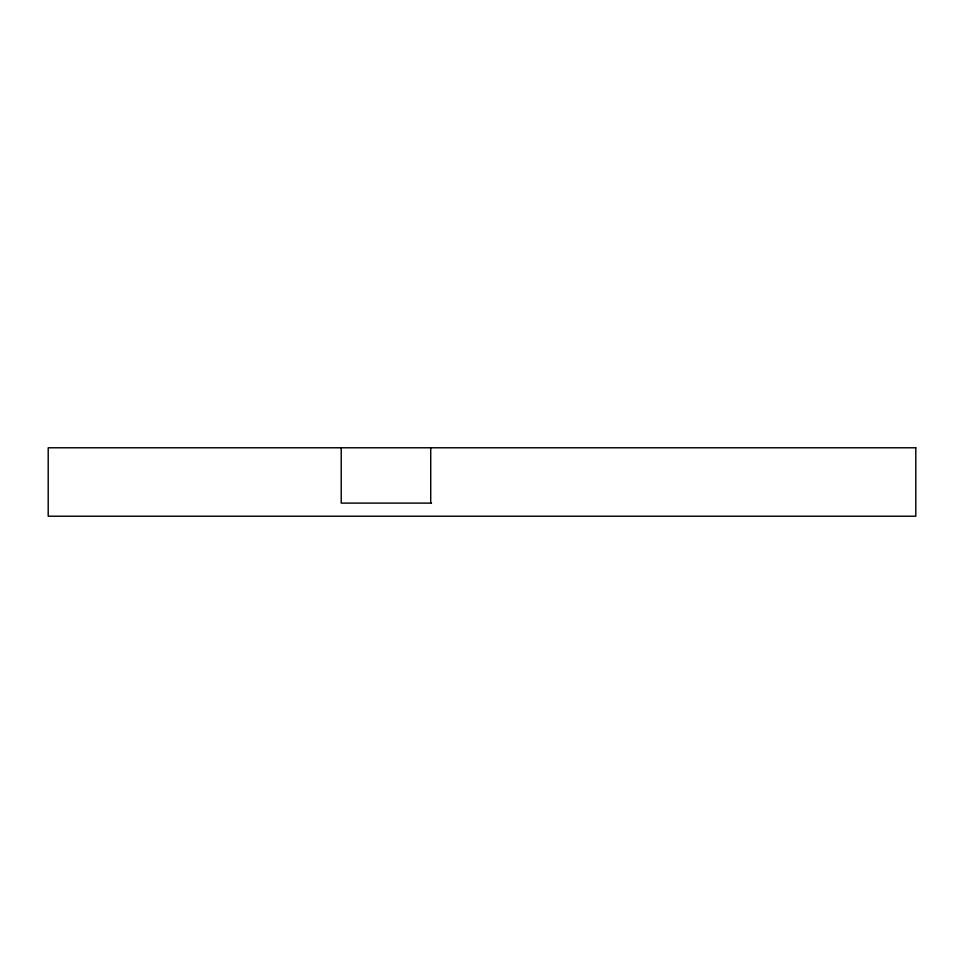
<?xml version="1.0" encoding="UTF-8"?>
<svg xmlns="http://www.w3.org/2000/svg" width="964" height="964" viewBox="0 0 964 964"><rect width="100%" height="100%" fill="white"/><g stroke="black" fill="none" stroke-linecap="round" stroke-linejoin="round"><path stroke-width="1.45" d="M431.498 503.112L341.22 503.112L341.22 447.778M430.715 447.778L430.715 503.112M915.8 447.778L48.2 447.778L48.2 516.222L915.8 516.222L915.8 447.778"/></g></svg>
